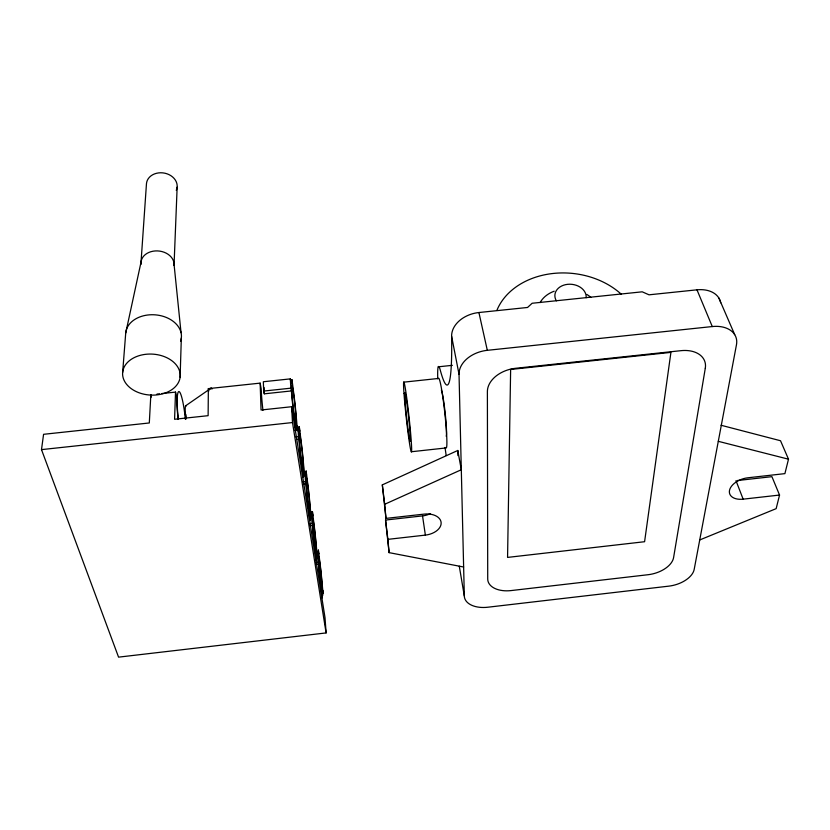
<?xml version="1.0" encoding="UTF-8"?>
<svg xmlns="http://www.w3.org/2000/svg" width="830" height="830" viewBox="0 0 830 830"><rect width="100%" height="100%" fill="white"/><g stroke="black" fill="none" stroke-linecap="round" stroke-linejoin="round"><path stroke-width="1.25" d="M262.944 410.362A26.695 1.899 83.8 0 1 261.201 388.948L260.153 383.128L208.351 388.627L208.123 415.674L174.58 419.264L175.524 392.102L161.943 393.545M180.11 377.287A28.843 20.501 3.4 0 0 139.295 355.614A28.843 20.501 3.4 0 0 134.823 390.889A28.843 20.501 3.4 0 0 180.11 377.287L181.334 337.997M177.143 187.227L174.03 265.496A16.579 12.751 6 0 0 174.02 263.276M122.643 372.525L125.724 332.996L141.038 262.093L146.474 183.627A15.438 12.481 8.7 0 1 165.035 173.242A15.438 12.481 8.7 0 1 176.271 190.361M260.153 383.128L261.056 409.999L291.589 406.731L325.007 617.613L326.107 632.927L118.566 657.142L41.5 449.621L43.575 434.308L149.307 422.968L150.842 394.717L151.465 397.041M737.289 480.549L771.921 476.659L779.546 495.054L776.154 508.645L699.721 539.957M721.031 425.251L780.522 440.74L788.5 459.187L784.9 473.629L747.83 477.79A16.662 9.97 -18.5 0 0 729.529 490.281A16.662 9.97 -18.5 0 0 743.141 499.162L779.546 495.054M185.889 405.631L211.111 388.139M385.971 518.397L382.319 484.876L457.787 450.472L461.304 469.739L384.684 504.277L385.971 518.397L424.182 514.112A16.496 10.489 -8.6 0 1 441.145 522.765A16.496 10.489 -8.6 0 1 425.375 535.111L387.88 539.355L389.083 552.635L463.628 567.014M315.69 562.553L318.16 562.273L318.606 565.106A22.078 0.903 84.1 0 0 320.992 587.204L322.258 597.88L321.884 593.523L322.071 594.083A22.078 0.903 84.1 0 0 322.642 590.856L322.59 590.026L323.067 593.616L321.988 581.851A22.078 0.903 84.1 0 0 319.675 560.406L318.346 549.865L318.699 554.067L318.606 553.475A22.078 0.903 84.1 0 0 317.963 556.048L318.014 556.868L317.517 553.133L318.16 562.273M316.064 564.379L318.523 564.099M309.953 511.975L312.433 511.705L313.833 522.755A22.773 0.965 84.1 0 1 316.23 544.937L317.319 556.972L316.811 553.185L316.863 554.015A22.773 0.965 84.1 0 1 316.178 556.681L315.971 556.079L316.344 560.52L315.016 549.315A22.773 0.965 84.1 0 1 312.547 526.428L311.437 514.185L311.966 518.128L311.924 517.308A22.773 0.965 84.1 0 1 312.692 515.337L312.796 515.97L312.433 511.705M309.507 523.678L312.059 523.388M309.922 525.691L312.464 525.411M389.083 552.635L385.545 520.047L422.532 515.897A16.268 10.52 -8.6 0 0 430.459 513.604M303.002 481.919L305.523 481.639L306.031 484.917A23.541 1.038 84 0 0 308.594 508.645L310.005 520.431L309.632 515.907L309.849 516.561A23.541 1.038 84 0 0 310.679 514.527L310.627 513.708L311.167 517.702L310.067 505.397A23.541 1.038 84 0 0 307.588 482.417L306.104 470.807L306.467 475.154L306.353 474.459A23.541 1.038 84 0 0 305.44 475.746L305.482 476.555L304.921 472.384L305.523 481.639M303.448 484.149L305.959 483.88M294.94 430.376L297.441 430.106L296.31 417.22A25.325 1.214 83.8 0 0 293.633 392.476L291.984 379.58L292.347 384.072L292.212 383.252A25.325 1.214 83.8 0 0 290.936 382.786L290.967 383.585L290.334 378.885L263.338 381.748L263.681 391.065L264.303 393.825L291.403 390.93L291.475 391.999A25.325 1.214 83.8 0 0 294.245 417.615L295.833 430.749L295.449 426.049L295.698 426.838A25.325 1.214 83.8 0 0 296.87 426.423L296.829 425.614L297.441 430.106M295.988 436.964L298.478 436.694L299.028 440.222A24.381 1.121 83.9 0 0 301.695 464.862L303.189 477.292L302.815 472.685L303.043 473.401A24.381 1.121 83.9 0 0 304.029 472.114L303.988 471.295L304.558 475.528L303.438 462.933A24.381 1.121 83.9 0 0 300.865 439.101L299.308 426.89L296.777 427.16M296.476 439.444L298.956 439.174M411.41 451.738L446.301 447.92A35.057 2.386 83.8 0 0 444.507 410.269A35.057 2.386 83.8 0 0 438.427 378.459L403.681 382.163M41.5 449.621L292.502 422.553L326.107 632.927M464.323 595.992L459.032 374.32A28.614 20.418 -12.4 0 1 487.314 350.322L712.275 326.553A29.04 19.567 -21.1 0 1 736.469 344.751L694.191 569.37A23.728 13.622 -15.2 0 1 668.804 586.146L487.76 607.228A23.645 13.986 -10.2 0 1 464.323 595.992L459.281 566.174M157.005 394.063L159.474 393.804M438.282 366.819L452.381 365.325M263.681 391.065L290.874 388.17L291.403 390.93M437.752 378.802A46.76 3.227 83.8 0 1 440.325 370.315A184.436 13.529 84.5 0 0 451.624 336.326A27.732 20.387 -12.7 0 1 478.91 312.526L527.569 307.463L532.134 303.261L642.213 291.818L649.019 294.816L696.982 289.826A28.147 19.557 -21.8 0 1 720.689 302.784M718.292 441.321L788.5 459.187M718.853 298.001L734.706 334.646M696.982 289.826L712.275 326.553M736.003 480.695L743.141 499.162M175.524 392.102L176.956 397.902A26.788 3.673 83.8 0 0 178.191 419.451M478.91 312.526L487.314 350.322M208.351 388.627L208.87 390.94M451.624 336.326L459.032 374.32M422.532 515.897L425.375 535.111M445.015 447.443L446.187 455.577M382.319 484.876L384.684 504.277M385.545 520.047L387.88 539.355M181.044 332.674L173.833 262.166A16.579 12.751 6 0 0 155.231 250.94A16.579 12.751 6 0 0 141.09 264.324M299.308 426.89L299.671 431.299L299.537 430.552A24.381 1.121 83.9 0 0 298.468 431.029L298.499 431.828L297.908 427.409L298.478 436.694M290.874 388.17L290.334 378.885M291.589 406.731L292.502 422.553M264.303 393.825L264.054 387.506M457.787 450.472L457.921 455.608M556.359 300.823A15.697 12.004 5.5 0 1 567.637 284.327A15.697 12.004 5.5 0 1 586.156 297.731M540.102 302.597A30.866 23.842 5.7 0 1 554.201 291.206M586.82 294.432A30.866 23.842 5.7 0 1 590.825 297.327M496.911 310.306A73.414 57.239 5.9 0 1 551.213 273.693A73.414 57.239 5.9 0 1 621.182 294.131M125.724 332.996A27.919 20.428 4.2 0 1 157.835 315.141A27.919 20.428 4.2 0 1 180.608 341.12M178.367 419.316A25.45 3.486 83.8 0 1 178.875 391.553A25.45 3.486 83.8 0 1 185.349 419.233M185.951 419.14A10.707 1.421 83.8 0 1 185.204 408.785A10.707 1.421 83.8 0 1 186.294 405.995M186.231 418.424A8.03 1.069 83.8 0 1 185.775 414.263M210.457 388.917A25.408 2.832 83.8 0 1 211.951 389.094M441.332 390.048A23.365 1.619 83.8 0 1 445.285 414.129A23.365 1.619 83.8 0 1 446.146 436.165M510.637 369.464L507.566 557.407L644.588 541.72L670.92 352.377L510.637 369.464M705.303 368.209L673.597 557.553A24.029 14.037 -14.9 0 1 648.106 574.713L511.114 590.576A23.945 14.328 -11 0 1 487.718 578.966L487.386 391.615A28.168 19.702 -13.3 0 1 515.606 368.292L680.942 350.675A28.448 19.111 -19.6 0 1 705.303 368.209M318.679 563.29A17.43 0.716 84.1 0 0 321.999 590.856A17.43 0.716 84.1 0 0 320.266 566.765A17.43 0.716 84.1 0 0 318.679 563.29M312.661 524.768A17.98 0.768 84.1 0 0 316.126 553.548A17.98 0.768 84.1 0 0 314.435 529.25A17.98 0.768 84.1 0 0 312.661 524.768M306.187 483.423A18.582 0.82 84 0 0 309.829 513.531A18.582 0.82 84 0 0 308.189 489.057A18.582 0.82 84 0 0 306.187 483.423M299.236 438.956A19.246 0.882 83.9 0 0 303.064 470.496A19.246 0.882 83.9 0 0 301.487 445.886A19.246 0.882 83.9 0 0 299.236 438.956M291.735 390.971A19.993 0.955 83.8 0 0 295.76 424.099A19.993 0.955 83.8 0 0 294.256 399.406A19.993 0.955 83.8 0 0 291.735 390.971M405.061 400.662A24.578 0.996 83.8 0 0 409.937 440.813A24.578 0.996 83.8 0 0 407.675 409.159A24.578 0.996 83.8 0 0 405.061 400.662M403.992 393.493A35.109 1.421 83.8 0 0 410.964 451.012A35.109 1.421 83.8 0 0 407.779 406.119A35.109 1.421 83.8 0 0 403.992 393.493"/></g></svg>
